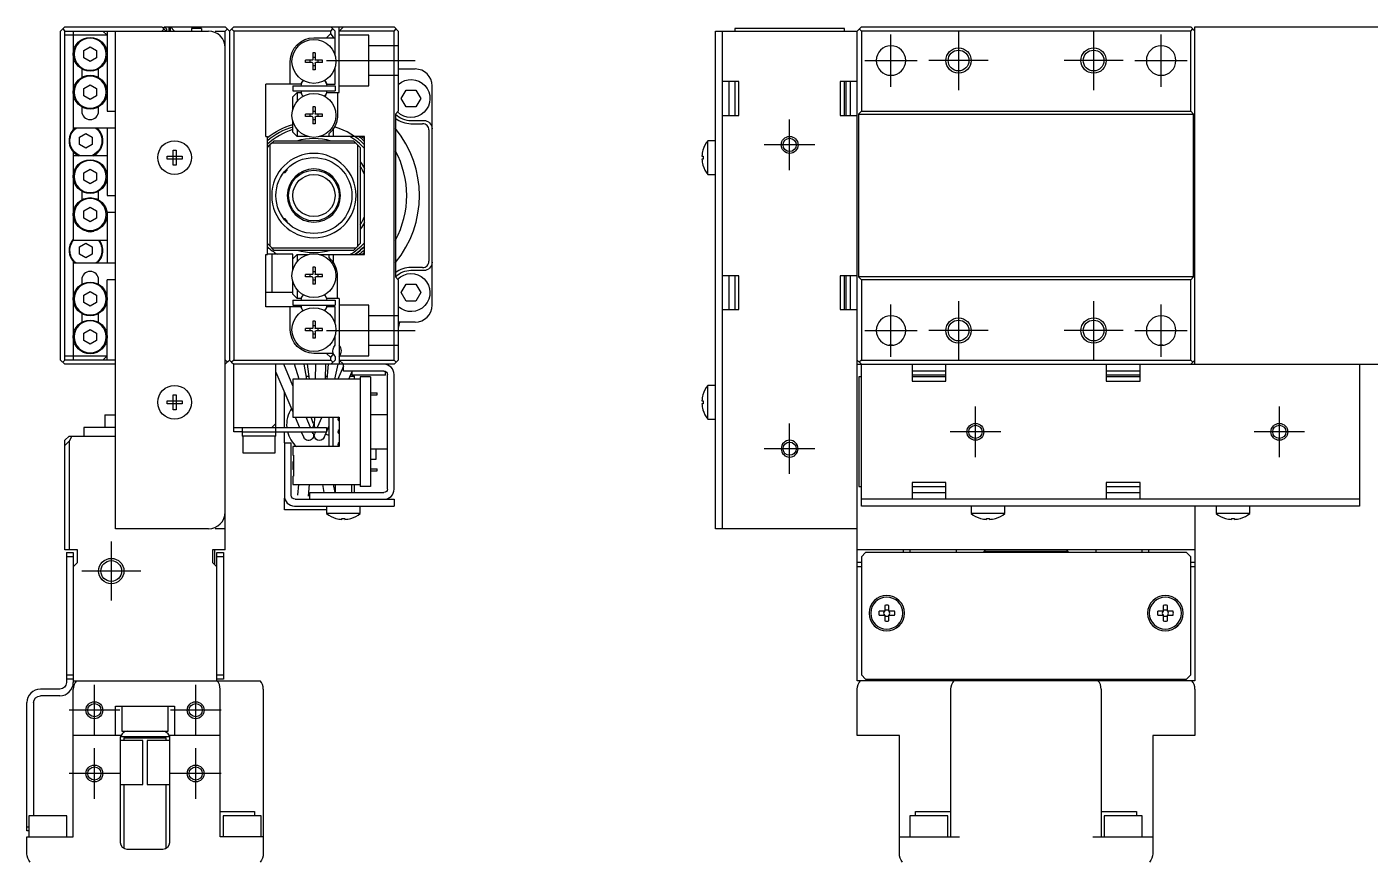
# Model space of a CAD drawing. Extents: x 0 to 640, y -8 to 361.
# Drawn here: x 338.7 to 497.8, y 190 to 289 of the extents above; entities that cross this region are included whole.
import ezdxf

# ---------------------------------------------------------------- set-up
doc = ezdxf.new("R2010")
doc.units = 0
doc.header["$LTSCALE"] = 0.5
doc.linetypes.add('CENTER', pattern=[50.8, 31.75, -6.35, 6.35, -6.35])
doc.linetypes.add('DASHED', pattern=[19.05, 12.7, -6.35])
for name, color, linetype in [('MSM_CENTER', 1, 'CENTER'), ('MSM_CONTINUOUS', 7, 'CONTINUOUS'), ('MSM_DASHED', 4, 'DASHED'), ('MSM_NARROW', 5, 'CONTINUOUS')]:
    doc.layers.add(name, color=color, linetype=linetype)

msp = doc.modelspace()

# ---------------------------------------------------------------- linework, layer by layer
at = {"layer": 'MSM_CENTER'}
for p, q in [((441.06, 281.91), (441.06, 288.11)), ((449.06, 288.51), (449.06, 281.51)), ((465.06, 288.51), (465.06, 281.51)), ((473.06, 281.91), (473.06, 288.11)), ((374.21, 285.01), (384.71, 285.01)), ((437.96, 285.01), (444.16, 285.01)), ((452.56, 285.01), (445.56, 285.01)), ((468.56, 285.01), (461.56, 285.01)), ((469.96, 285.01), (476.16, 285.01)), ((429.06, 272.01), (429.06, 278.01)), ((432.06, 275.01), (426.06, 275.01)), ((449.06, 256.51), (449.06, 249.51)), ((465.06, 256.51), (465.06, 249.51)), ((441.06, 249.91), (441.06, 256.11)), ((473.06, 249.91), (473.06, 256.11)), ((374.21, 253.01), (384.71, 253.01)), ((437.96, 253.01), (444.16, 253.01)), ((452.56, 253.01), (445.56, 253.01)), ((468.56, 253.01), (461.56, 253.01)), ((469.96, 253.01), (476.16, 253.01)), ((451.06, 238.01), (451.06, 244.01)), ((487.06, 238.01), (487.06, 244.01)), ((429.06, 236.01), (429.06, 242.01)), ((454.06, 241.01), (448.06, 241.01)), ((490.06, 241.01), (484.06, 241.01)), ((432.06, 239.01), (426.06, 239.01)), ((348.71, 228.01), (348.71, 221.01)), ((352.21, 224.51), (345.21, 224.51)), ((346.71, 205.01), (346.71, 211.01)), ((358.71, 205.01), (358.71, 211.01)), ((349.71, 208.01), (343.71, 208.01)), ((361.71, 208.01), (355.71, 208.01)), ((346.71, 197.51), (346.71, 203.51)), ((358.71, 197.51), (358.71, 203.51)), ((349.71, 200.51), (343.71, 200.51)), ((361.71, 200.51), (355.71, 200.51))]:
    msp.add_line(p, q, dxfattribs=at)
at = {"layer": 'MSM_CONTINUOUS'}
for p, q in [((343.21, 289.01), (342.71, 288.51)), ((342.71, 249.51), (342.71, 288.51)), ((342.96, 288.76), (343.21, 288.51)), ((343.21, 289.01), (354.71, 289.01)), ((343.21, 288.51), (360.21, 288.51)), ((343.21, 249.51), (343.21, 288.51)), ((348.21, 288.01), (343.21, 288.01)), ((344.21, 288.51), (344.21, 276.83)), ((347.71, 288.51), (348.21, 288.01)), ((348.21, 288.51), (348.21, 279.01)), ((349.21, 229.51), (349.21, 288.51)), ((355.21, 288.51), (354.71, 289.01)), ((354.71, 288.51), (354.96, 288.76)), ((354.81, 288.91), (355.01, 288.91)), ((354.91, 288.91), (355.01, 289.01)), ((355.01, 289.01), (362.21, 289.01)), ((355.31, 288.51), (355.31, 288.61)), ((355.51, 289.01), (355.51, 288.51)), ((355.71, 288.51), (355.71, 289.01)), ((355.71, 289.01), (356.21, 288.51)), ((358.21, 288.81), (358.21, 288.51)), ((359.41, 288.81), (358.21, 288.81)), ((359.41, 288.81), (359.41, 288.51)), ((361.01, 288.51), (362.21, 288.51)), ((362.71, 288.51), (362.21, 289.01)), ((362.21, 288.51), (362.46, 288.76)), ((362.21, 227.01), (362.21, 288.51)), ((362.71, 288.51), (363.21, 289.01)), ((362.71, 288.51), (362.71, 249.51)), ((362.96, 288.76), (363.21, 288.51)), ((363.21, 289.01), (382.21, 289.01)), ((363.21, 288.51), (363.21, 249.51)), ((374.71, 288.51), (363.21, 288.51)), ((374.71, 288.21), (374.21, 287.71)), ((375.21, 288.51), (374.71, 289.01)), ((374.71, 288.51), (374.96, 288.76)), ((374.71, 288.21), (374.71, 288.51)), ((375.07, 287.71), (374.71, 288.21)), ((375.21, 285.62), (375.21, 288.51)), ((375.71, 281.21), (375.71, 289.01)), ((376.21, 289.01), (375.71, 288.51)), ((382.21, 288.51), (375.71, 288.51)), ((382.71, 288.51), (382.21, 289.01)), ((382.21, 288.51), (382.46, 288.76)), ((382.21, 249.51), (382.21, 288.51)), ((382.71, 288.51), (382.71, 279.01)), ((420.26, 229.51), (420.26, 288.51)), ((420.26, 288.51), (437.06, 288.51)), ((421.06, 288.51), (421.06, 229.51)), ((435.56, 288.81), (422.56, 288.81)), ((422.56, 288.81), (422.56, 288.51)), ((435.56, 288.51), (435.56, 288.81)), ((437.06, 288.51), (437.56, 289.01)), ((437.06, 211.51), (437.06, 288.51)), ((437.31, 288.76), (437.56, 288.51)), ((437.56, 289.01), (476.56, 289.01)), ((437.56, 288.51), (437.56, 279.01)), ((476.56, 288.51), (437.56, 288.51)), ((476.56, 289.01), (477.06, 288.51)), ((476.56, 288.51), (476.81, 288.76)), ((476.56, 279.01), (476.56, 288.51)), ((477.06, 249.01), (477.06, 289.01)), ((477.06, 289.01), (514.56, 289.01)), ((345.46, 286.19), (346.21, 286.62)), ((346.21, 286.62), (346.96, 286.19)), ((372.71, 287.71), (375.21, 287.71)), ((345.46, 285.32), (345.46, 286.19)), ((346.21, 284.89), (345.46, 285.32)), ((346.96, 285.32), (346.21, 284.89)), ((346.96, 286.19), (346.96, 285.32)), ((369.91, 282.21), (369.91, 284.91)), ((372.51, 285.05), (371.71, 285.05)), ((371.71, 284.76), (371.71, 285.05)), ((372.24, 285.05), (372.24, 284.76)), ((372.86, 285.91), (372.57, 285.91)), ((372.57, 285.91), (372.57, 285.11)), ((372.86, 285.38), (372.57, 285.38)), ((372.86, 285.91), (372.86, 285.11)), ((373.71, 285.05), (372.92, 285.05)), ((373.18, 285.05), (373.18, 284.76)), ((373.71, 284.76), (373.71, 285.05)), ((345.21, 284.02), (345.21, 282.99)), ((347.21, 282.99), (347.21, 284.02)), ((372.51, 284.76), (371.71, 284.76)), ((372.57, 284.7), (372.57, 283.91)), ((372.57, 284.44), (372.86, 284.44)), ((372.86, 283.91), (372.57, 283.91)), ((372.86, 284.7), (372.86, 283.91)), ((373.71, 284.76), (372.92, 284.76)), ((375.21, 282.21), (375.21, 284.19)), ((382.71, 284.01), (384.71, 284.01)), ((345.46, 281.69), (346.21, 282.12)), ((345.46, 280.82), (345.46, 281.69)), ((346.21, 282.12), (346.96, 281.69)), ((346.96, 281.69), (346.96, 280.82)), ((371.16, 282.21), (367.01, 282.21)), ((367.01, 276.01), (367.01, 282.21)), ((370.21, 282.01), (370.21, 281.41)), ((370.21, 282.01), (375.21, 282.01)), ((371.16, 282.21), (371.31, 282.47)), ((374.11, 282.47), (374.26, 282.21)), ((374.26, 282.21), (375.21, 282.21)), ((375.21, 282.01), (375.21, 281.41)), ((386.71, 256.01), (386.71, 282.01)), ((423.06, 282.51), (421.06, 282.51)), ((421.86, 282.51), (421.86, 278.51)), ((422.56, 282.51), (422.56, 278.51)), ((423.06, 278.51), (423.06, 282.51)), ((435.06, 282.51), (435.06, 278.51)), ((437.06, 282.51), (435.06, 282.51)), ((435.56, 278.51), (435.56, 282.51)), ((435.76, 278.51), (435.76, 282.51)), ((436.26, 281.56), (436.26, 282.51)), ((346.21, 280.39), (345.46, 280.82)), ((346.96, 280.82), (346.21, 280.39)), ((370.21, 281.41), (375.21, 281.41)), ((370.21, 280.71), (370.71, 281.21)), ((370.21, 279.22), (370.21, 280.71)), ((370.71, 281.21), (370.71, 280.17)), ((370.71, 281.21), (371.16, 281.21)), ((371.33, 280.91), (371.16, 281.21)), ((374.26, 281.21), (374.13, 280.98)), ((374.26, 281.21), (375.71, 281.21)), ((375.51, 281.21), (375.51, 278.51)), ((383.06, 280.51), (383.64, 281.51)), ((383.64, 279.51), (383.06, 280.51)), ((383.64, 281.51), (384.79, 281.51)), ((384.79, 281.51), (385.37, 280.51)), ((385.37, 280.51), (384.79, 279.51)), ((436.26, 279.45), (436.26, 281.56)), ((345.21, 279.52), (345.21, 279.01)), ((347.21, 279.01), (347.21, 279.52)), ((348.21, 279.01), (349.21, 279.01)), ((371.71, 278.36), (371.71, 278.65)), ((372.51, 278.65), (371.71, 278.65)), ((372.24, 278.65), (372.24, 278.36)), ((372.86, 279.51), (372.57, 279.51)), ((372.57, 279.51), (372.57, 278.71)), ((372.86, 278.98), (372.57, 278.98)), ((372.86, 279.51), (372.86, 278.71)), ((373.71, 278.65), (372.92, 278.65)), ((373.18, 278.65), (373.18, 278.36)), ((373.71, 278.36), (373.71, 278.65)), ((382.71, 279.01), (382.36, 278.66)), ((382.36, 278.66), (382.36, 259.36)), ((384.79, 279.51), (383.64, 279.51)), ((421.06, 278.51), (423.06, 278.51)), ((435.06, 278.51), (437.06, 278.51)), ((436.26, 278.51), (436.26, 279.45)), ((437.56, 279.01), (437.21, 278.66)), ((437.21, 278.66), (437.21, 259.36)), ((437.21, 278.66), (476.91, 278.66)), ((437.56, 279.01), (476.56, 279.01)), ((476.91, 278.66), (476.56, 279.01)), ((476.91, 259.36), (476.91, 278.66)), ((349.21, 277.01), (344.21, 277.01)), ((348.21, 277.01), (348.21, 269.01)), ((370.21, 276.51), (370.21, 277.79)), ((370.71, 276.84), (370.71, 276.01)), ((372.51, 278.36), (371.71, 278.36)), ((372.57, 278.3), (372.57, 277.51)), ((372.57, 278.04), (372.86, 278.04)), ((372.86, 277.51), (372.57, 277.51)), ((372.86, 278.3), (372.86, 277.51)), ((373.71, 278.36), (372.92, 278.36)), ((375.01, 276.91), (375.01, 276.01)), ((384.21, 277.91), (385.71, 277.91)), ((384.21, 277.52), (385.59, 277.52)), ((344.96, 275.94), (345.71, 276.37)), ((344.96, 275.07), (344.96, 275.94)), ((345.71, 276.37), (346.46, 275.94)), ((346.46, 275.94), (346.46, 275.07)), ((367.01, 276.01), (367.21, 276.01)), ((367.21, 262.01), (367.21, 276.01)), ((367.71, 275.21), (368.01, 275.51)), ((368.01, 275.51), (377.41, 275.51)), ((370.71, 276.01), (370.21, 276.51)), ((372, 276.01), (370.71, 276.01)), ((378.71, 276.01), (373.43, 276.01)), ((374.51, 276.01), (374.51, 276.36)), ((377.41, 275.51), (378.21, 274.71)), ((378.71, 262.01), (378.71, 276.01)), ((386.33, 276.78), (386.33, 261.23)), ((419.37, 271.51), (419.37, 275.51)), ((420.26, 275.51), (419.37, 275.51)), ((344.21, 274.18), (344.21, 263.71)), ((348.21, 273.71), (344.21, 273.71)), ((345.71, 274.64), (344.96, 275.07)), ((346.46, 275.07), (345.71, 274.64)), ((355.33, 273.69), (356.03, 273.69)), ((355.33, 273.33), (355.33, 273.69)), ((356.03, 274.39), (356.39, 274.39)), ((356.03, 273.69), (356.03, 274.39)), ((356.04, 273.67), (356.03, 273.69)), ((356.04, 273.34), (356.04, 273.67)), ((356.04, 273.67), (356.38, 273.67)), ((356.38, 273.67), (356.39, 273.69)), ((356.38, 273.67), (356.38, 273.34)), ((356.39, 274.39), (356.39, 273.69)), ((356.39, 273.69), (357.1, 273.69)), ((357.1, 273.69), (357.1, 273.33)), ((367.21, 274.71), (367.51, 275.01)), ((367.71, 275.21), (367.51, 275.01)), ((367.51, 275.01), (367.51, 263.01)), ((377.71, 275.21), (367.71, 275.21)), ((377.91, 263.01), (377.91, 275.01)), ((378.21, 274.71), (378.21, 263.31)), ((418.67, 273.69), (418.8, 273.69)), ((418.79, 274.39), (418.8, 274.39)), ((418.8, 273.69), (418.8, 273.33)), ((345.46, 271.69), (346.21, 272.12)), ((346.21, 272.12), (346.96, 271.69)), ((356.03, 273.33), (355.33, 273.33)), ((356.04, 273.34), (356.03, 273.33)), ((356.03, 272.62), (356.03, 273.33)), ((356.39, 272.62), (356.03, 272.62)), ((356.38, 273.34), (356.04, 273.34)), ((356.38, 273.34), (356.39, 273.33)), ((356.39, 273.33), (356.39, 272.62)), ((357.1, 273.33), (356.39, 273.33)), ((369.51, 272.17), (369.51, 271.98)), ((418.8, 273.33), (418.67, 273.33)), ((418.8, 272.62), (418.79, 272.62)), ((345.46, 270.82), (345.46, 271.69)), ((346.21, 270.39), (345.46, 270.82)), ((346.96, 270.82), (346.21, 270.39)), ((346.96, 271.69), (346.96, 270.82)), ((369.15, 271.76), (369.29, 271.76)), ((369.29, 271.76), (369.51, 271.98)), ((369.29, 271.76), (369.29, 271.92)), ((371.34, 271.81), (371.27, 271.81)), ((371.34, 271.81), (371.4, 271.87)), ((374.02, 271.87), (374.09, 271.81)), ((374.16, 271.81), (374.09, 271.81)), ((419.37, 271.51), (420.26, 271.51)), ((345.21, 269.52), (345.21, 268.49)), ((347.21, 268.49), (347.21, 269.52)), ((348.21, 269.01), (349.21, 269.01)), ((369.75, 270.07), (369.75, 270.07)), ((375.68, 270.07), (375.68, 270.07)), ((345.46, 267.19), (346.21, 267.62)), ((346.21, 267.62), (346.96, 267.19)), ((345.46, 266.32), (345.46, 267.19)), ((346.21, 265.89), (345.46, 266.32)), ((346.96, 266.32), (346.21, 265.89)), ((346.96, 267.19), (346.96, 266.32)), ((349.21, 267.01), (348.21, 267.01)), ((348.21, 267.01), (348.21, 261.01)), ((369.29, 266.26), (369.15, 266.26)), ((369.29, 266.09), (369.29, 266.26)), ((369.51, 266.03), (369.29, 266.26)), ((369.51, 266.03), (369.51, 265.84)), ((344.21, 263.71), (348.21, 263.71)), ((344.96, 262.94), (345.71, 263.37)), ((344.96, 262.07), (344.96, 262.94)), ((345.71, 263.37), (346.46, 262.94)), ((346.46, 262.94), (346.46, 262.07)), ((367.71, 262.81), (367.21, 263.31)), ((367.71, 262.81), (377.71, 262.81)), ((368.01, 262.51), (367.71, 262.81)), ((377.71, 262.81), (377.41, 262.51)), ((377.71, 262.81), (378.21, 263.31)), ((344.21, 261.18), (344.21, 249.51)), ((349.21, 261.01), (344.21, 261.01)), ((345.71, 261.64), (344.96, 262.07)), ((346.46, 262.07), (345.71, 261.64)), ((367.01, 262.01), (367.21, 262.01)), ((367.01, 255.81), (367.01, 262.01)), ((370.21, 262.06), (367.21, 262.06)), ((367.71, 262.06), (367.71, 257.56)), ((377.41, 262.51), (368.01, 262.51)), ((370.21, 260.22), (370.21, 262.06)), ((370.21, 261.51), (370.71, 262.01)), ((370.71, 262.01), (370.71, 261.17)), ((370.71, 262.01), (372, 262.01)), ((373.43, 262.01), (378.71, 262.01)), ((374.51, 261.65), (374.51, 262.01)), ((375.01, 262.01), (375.01, 261.1)), ((372.51, 259.65), (371.71, 259.65)), ((371.71, 259.36), (371.71, 259.65)), ((372.51, 259.36), (371.71, 259.36)), ((372.24, 259.65), (372.24, 259.36)), ((372.57, 260.51), (372.57, 259.71)), ((372.86, 260.51), (372.57, 260.51)), ((372.86, 259.98), (372.57, 259.98)), ((372.86, 260.51), (372.86, 259.71)), ((373.71, 259.65), (372.92, 259.65)), ((373.71, 259.36), (372.92, 259.36)), ((373.18, 259.65), (373.18, 259.36)), ((373.71, 259.36), (373.71, 259.65)), ((375.51, 256.81), (375.51, 259.51)), ((382.36, 259.36), (382.71, 259.01)), ((385.59, 260.49), (384.21, 260.49)), ((385.71, 260.11), (384.21, 260.11)), ((423.06, 259.51), (421.06, 259.51)), ((421.86, 259.51), (421.86, 255.51)), ((422.56, 259.51), (422.56, 255.51)), ((423.06, 255.51), (423.06, 259.51)), ((437.06, 259.51), (435.06, 259.51)), ((435.06, 259.51), (435.06, 255.51)), ((435.56, 255.51), (435.56, 259.51)), ((435.76, 255.51), (435.76, 259.51)), ((436.26, 258.56), (436.26, 259.51)), ((437.21, 259.36), (437.56, 259.01)), ((476.91, 259.36), (437.21, 259.36)), ((476.56, 259.01), (476.91, 259.36)), ((345.21, 259.01), (345.21, 258.49)), ((347.21, 258.49), (347.21, 259.01)), ((349.21, 259.01), (348.21, 259.01)), ((348.21, 249.51), (348.21, 259.01)), ((370.21, 257.31), (370.21, 258.79)), ((370.71, 257.84), (370.71, 256.81)), ((372.57, 259.3), (372.57, 258.51)), ((372.57, 259.04), (372.86, 259.04)), ((372.86, 258.51), (372.57, 258.51)), ((372.86, 259.3), (372.86, 258.51)), ((382.71, 259.01), (382.71, 249.51)), ((383.06, 257.51), (383.64, 258.51)), ((383.64, 258.51), (384.79, 258.51)), ((384.79, 258.51), (385.37, 257.51)), ((436.26, 256.45), (436.26, 258.56)), ((437.56, 259.01), (437.56, 249.51)), ((476.56, 259.01), (437.56, 259.01)), ((476.56, 249.51), (476.56, 259.01)), ((345.46, 257.19), (346.21, 257.62)), ((345.46, 256.32), (345.46, 257.19)), ((346.21, 255.89), (345.46, 256.32)), ((346.21, 257.62), (346.96, 257.19)), ((346.96, 256.32), (346.21, 255.89)), ((346.96, 257.19), (346.96, 256.32)), ((367.01, 257.56), (370.21, 257.56)), ((370.71, 256.81), (370.21, 257.31)), ((370.21, 256.61), (370.21, 256.01)), ((370.21, 256.61), (375.21, 256.61)), ((371.16, 256.81), (370.71, 256.81)), ((371.33, 257.1), (371.16, 256.81)), ((374.26, 256.81), (374.13, 257.03)), ((375.71, 256.81), (374.26, 256.81)), ((375.21, 256.61), (375.21, 256.01)), ((375.71, 256.81), (375.71, 249.01)), ((383.64, 256.51), (383.06, 257.51)), ((384.79, 256.51), (383.64, 256.51)), ((385.37, 257.51), (384.79, 256.51)), ((436.26, 255.51), (436.26, 256.45)), ((345.21, 255.02), (345.21, 253.99)), ((347.21, 253.99), (347.21, 255.02)), ((371.16, 255.81), (367.01, 255.81)), ((369.91, 253.11), (369.91, 255.81)), ((370.21, 256.01), (375.21, 256.01)), ((371.31, 255.55), (371.16, 255.81)), ((374.26, 255.81), (374.11, 255.55)), ((375.21, 255.81), (374.26, 255.81)), ((375.21, 253.82), (375.21, 255.81)), ((421.06, 255.51), (423.06, 255.51)), ((435.06, 255.51), (437.06, 255.51)), ((345.46, 252.69), (346.21, 253.12)), ((346.21, 253.12), (346.96, 252.69)), ((372.51, 253.25), (371.71, 253.25)), ((371.71, 252.96), (371.71, 253.25)), ((372.24, 253.25), (372.24, 252.96)), ((372.57, 254.11), (372.57, 253.31)), ((372.86, 254.11), (372.57, 254.11)), ((372.86, 253.58), (372.57, 253.58)), ((372.86, 254.11), (372.86, 253.31)), ((373.71, 253.25), (372.92, 253.25)), ((373.18, 253.25), (373.18, 252.96)), ((373.71, 252.96), (373.71, 253.25)), ((382.84, 254.01), (382.71, 253.3)), ((384.71, 254.01), (382.71, 254.01)), ((345.46, 251.82), (345.46, 252.69)), ((346.21, 251.39), (345.46, 251.82)), ((346.96, 251.82), (346.21, 251.39)), ((346.96, 252.69), (346.96, 251.82)), ((372.51, 252.96), (371.71, 252.96)), ((372.57, 252.9), (372.57, 252.11)), ((372.57, 252.64), (372.86, 252.64)), ((372.86, 252.11), (372.57, 252.11)), ((372.86, 252.9), (372.86, 252.11)), ((373.71, 252.96), (372.92, 252.96)), ((375.21, 251.27), (375.21, 252.39)), ((343.21, 250.01), (348.21, 250.01)), ((348.21, 250.01), (347.71, 249.51)), ((375.01, 250.31), (372.71, 250.31)), ((374.21, 250.31), (374.71, 249.81)), ((374.71, 249.81), (375.03, 250.25)), ((374.71, 249.51), (374.71, 249.81)), ((375.21, 249.94), (375.21, 249.51)), ((441.26, 251.27), (440.86, 251.27)), ((473.26, 251.27), (472.86, 251.27)), ((342.71, 249.51), (343.21, 249.01)), ((343.21, 249.51), (342.96, 249.26)), ((349.21, 249.51), (343.21, 249.51)), ((349.21, 249.01), (343.21, 249.01)), ((362.46, 249.26), (362.21, 249.51)), ((362.21, 249.01), (362.71, 249.51)), ((362.96, 249.26), (362.71, 249.51)), ((363.21, 249.51), (362.96, 249.26)), ((362.96, 249.26), (363.21, 249.01)), ((363.21, 249.51), (374.71, 249.51)), ((382.21, 249.01), (363.21, 249.01)), ((363.21, 241.01), (363.21, 249.01)), ((368.21, 240.51), (368.21, 249.01)), ((370.21, 246.44), (369.13, 249.01)), ((369.14, 249.01), (369.18, 248.87)), ((370.96, 247.26), (370.4, 249.01)), ((371.89, 247.26), (371.55, 249.01)), ((371.91, 249.01), (372.16, 247.26)), ((372.91, 249.01), (372.88, 247.26)), ((374.08, 247.26), (374.11, 249.01)), ((374.4, 249.01), (374.26, 247.26)), ((374.96, 249.26), (374.71, 249.51)), ((374.71, 249.01), (375.21, 249.51)), ((375.54, 249.01), (375.16, 247.26)), ((376.21, 248.8), (375.56, 247.26)), ((375.71, 249.51), (382.21, 249.51)), ((375.71, 249.51), (376.21, 249.01)), ((376.21, 248.21), (376.21, 249.01)), ((381.01, 248.21), (376.21, 248.21)), ((377.21, 248.21), (377.21, 247.71)), ((382.46, 249.26), (382.21, 249.51)), ((382.21, 249.01), (382.71, 249.51)), ((437.56, 249.01), (437.06, 249.51)), ((437.06, 249.01), (514.56, 249.01)), ((437.56, 249.51), (437.31, 249.26)), ((437.56, 249.51), (476.56, 249.51)), ((437.56, 232.21), (437.56, 249.01)), ((443.56, 249.01), (443.56, 247.01)), ((444.51, 248.21), (443.56, 248.21)), ((446.62, 248.21), (444.51, 248.21)), ((447.56, 248.21), (446.62, 248.21)), ((447.56, 247.01), (447.56, 249.01)), ((466.56, 249.01), (466.56, 247.01)), ((467.51, 248.21), (466.56, 248.21)), ((469.62, 248.21), (467.51, 248.21)), ((470.56, 248.21), (469.62, 248.21)), ((470.56, 247.01), (470.56, 249.01)), ((476.81, 249.26), (476.56, 249.51)), ((476.81, 249.26), (476.56, 249.01)), ((477.06, 249.51), (476.81, 249.26)), ((496.56, 249.01), (496.56, 232.21)), ((368.21, 248.08), (370.21, 243.38)), ((370.21, 247.26), (370.21, 242.76)), ((378.21, 247.26), (370.21, 247.26)), ((371.82, 247.61), (372.11, 247.61)), ((374.08, 247.61), (374.29, 247.61)), ((376.86, 247.26), (377.21, 248.08)), ((377.01, 247.61), (377.52, 247.61)), ((381.21, 247.71), (377.21, 247.71)), ((377.52, 247.26), (377.52, 247.61)), ((379.41, 247.51), (378.21, 247.51)), ((378.21, 247.51), (378.21, 234.51)), ((379.41, 247.51), (379.41, 234.51)), ((381.21, 247.71), (381.21, 248.15)), ((381.41, 234.21), (381.41, 247.81)), ((382.21, 234.21), (382.21, 247.81)), ((437.26, 247.51), (437.26, 234.51)), ((437.56, 247.51), (437.26, 247.51)), ((447.56, 247.71), (443.56, 247.71)), ((447.56, 247.51), (443.56, 247.51)), ((443.56, 247.01), (447.56, 247.01)), ((470.56, 247.71), (466.56, 247.71)), ((470.56, 247.51), (466.56, 247.51)), ((466.56, 247.01), (470.56, 247.01)), ((356.03, 245.39), (356.39, 245.39)), ((356.03, 244.69), (356.03, 245.39)), ((356.39, 245.39), (356.39, 244.69)), ((369.24, 241.51), (369.24, 245.65)), ((379.41, 245.63), (380.21, 245.63)), ((379.41, 245.38), (380.21, 245.38)), ((380.21, 245.38), (380.21, 245.63)), ((418.79, 245.39), (418.8, 245.39)), ((419.37, 242.51), (419.37, 246.51)), ((420.26, 246.51), (419.37, 246.51)), ((355.33, 244.69), (356.03, 244.69)), ((355.33, 244.33), (355.33, 244.69)), ((356.03, 244.33), (355.33, 244.33)), ((356.04, 244.67), (356.03, 244.69)), ((356.04, 244.34), (356.03, 244.33)), ((356.03, 243.62), (356.03, 244.33)), ((356.39, 243.62), (356.03, 243.62)), ((356.04, 244.67), (356.38, 244.67)), ((356.04, 244.34), (356.04, 244.67)), ((356.38, 244.34), (356.04, 244.34)), ((356.38, 244.67), (356.39, 244.69)), ((356.38, 244.67), (356.38, 244.34)), ((356.38, 244.34), (356.39, 244.33)), ((356.39, 244.69), (357.1, 244.69)), ((356.39, 244.33), (356.39, 243.62)), ((357.1, 244.33), (356.39, 244.33)), ((357.1, 244.69), (357.1, 244.33)), ((418.67, 244.69), (418.8, 244.69)), ((418.8, 244.33), (418.67, 244.33)), ((418.8, 243.62), (418.79, 243.62)), ((418.8, 244.69), (418.8, 244.33)), ((347.96, 243.01), (349.21, 243.01)), ((347.96, 243.01), (347.96, 241.51)), ((368.21, 242.01), (367.71, 241.51)), ((370.21, 242.76), (375.71, 242.76)), ((370.48, 242.76), (371.01, 241.51)), ((372.31, 241.51), (371.78, 242.76)), ((372.63, 242.04), (372.4, 242.76)), ((372.78, 242.76), (372.76, 241.87)), ((373.65, 242.76), (373.11, 241.51)), ((374.51, 239.26), (374.51, 242.76)), ((375.01, 239.26), (375.01, 242.76)), ((375.71, 242.76), (375.71, 239.26)), ((381.41, 243.01), (379.41, 243.01)), ((419.37, 242.51), (420.26, 242.51)), ((343.21, 240.01), (343.71, 240.51)), ((344.02, 240.51), (343.71, 239.89)), ((343.71, 240.51), (349.21, 240.51)), ((349.21, 241.51), (345.46, 241.51)), ((345.46, 241.51), (345.46, 240.51)), ((363.21, 241.51), (374.21, 241.51)), ((364.21, 241.01), (363.21, 241.01)), ((364.21, 241.51), (364.21, 240.51)), ((364.21, 241.01), (374.21, 241.01)), ((368.21, 240.51), (364.21, 240.51)), ((364.31, 240.51), (364.31, 238.51)), ((368.11, 238.51), (368.11, 240.51)), ((369.24, 239.71), (369.24, 241.01)), ((371.22, 241.01), (371.51, 240.32)), ((372.62, 240.79), (372.52, 241.01)), ((372.9, 241.01), (372.81, 240.79)), ((373.92, 240.32), (374.51, 241.73)), ((374.21, 241.51), (374.21, 241.01)), ((343.21, 227.01), (343.21, 240.01)), ((343.71, 239.89), (343.21, 239.39)), ((343.71, 239.89), (343.71, 227.01)), ((369.21, 239.71), (369.21, 233.41)), ((369.21, 239.71), (370.01, 239.71)), ((370.01, 233.51), (370.01, 239.71)), ((370.21, 239.26), (370.21, 238.26)), ((375.71, 239.26), (370.21, 239.26)), ((379.41, 239.01), (381.41, 239.01)), ((380.09, 237.76), (380.09, 239.01)), ((364.31, 238.51), (368.11, 238.51)), ((370.21, 238.26), (370.31, 238.26)), ((370.31, 237.46), (370.21, 237.46)), ((370.21, 237.46), (370.21, 236.56)), ((370.31, 237.08), (370.21, 237.08)), ((370.31, 238.26), (370.31, 235.76)), ((379.41, 237.76), (380.09, 237.76)), ((370.31, 236.93), (370.21, 236.93)), ((370.31, 236.56), (370.21, 236.56)), ((370.21, 235.76), (370.21, 234.76)), ((370.21, 235.76), (370.31, 235.76)), ((379.41, 236.63), (380.21, 236.63)), ((379.41, 236.38), (380.21, 236.38)), ((380.21, 236.38), (380.21, 236.63)), ((370.21, 234.76), (378.21, 234.76)), ((370.88, 234.76), (370.77, 233.51)), ((372.06, 233.4), (372.19, 234.76)), ((373.73, 234.76), (373.89, 233.81)), ((375.21, 233.81), (375.05, 234.76)), ((375.26, 234.76), (375.21, 234.71)), ((377.21, 234.71), (375.21, 234.71)), ((375.21, 234.71), (375.21, 233.81)), ((377.21, 234.71), (377.16, 234.76)), ((377.21, 233.81), (377.21, 234.71)), ((377.52, 233.81), (377.52, 234.76)), ((379.41, 234.51), (378.21, 234.51)), ((437.26, 234.51), (437.56, 234.51)), ((447.56, 235.01), (443.56, 235.01)), ((443.56, 235.01), (443.56, 233.01)), ((443.56, 234.51), (447.56, 234.51)), ((447.56, 233.01), (447.56, 235.01)), ((470.56, 235.01), (466.56, 235.01)), ((466.56, 235.01), (466.56, 233.01)), ((466.56, 234.51), (470.56, 234.51)), ((470.56, 233.01), (470.56, 235.01)), ((369.24, 231.76), (369.24, 233.13)), ((370.51, 233.01), (382.21, 233.01)), ((372.21, 233.01), (372.21, 233.81)), ((372.21, 233.81), (381.01, 233.81)), ((382.21, 233.01), (382.21, 232.21)), ((496.56, 233.01), (437.56, 233.01)), ((443.56, 233.81), (447.56, 233.81)), ((466.56, 233.81), (470.56, 233.81)), ((374.21, 231.76), (369.24, 231.76)), ((370.41, 232.21), (382.21, 232.21)), ((374.21, 232.21), (374.21, 231.31)), ((378.21, 231.31), (374.21, 231.31)), ((375.32, 230.73), (375.33, 230.74)), ((376.03, 230.74), (376.39, 230.74)), ((376.03, 230.62), (376.03, 230.74)), ((376.39, 230.74), (376.39, 230.62)), ((377.1, 230.74), (377.1, 230.73)), ((378.21, 231.31), (378.21, 232.21)), ((496.56, 232.21), (437.56, 232.21)), ((450.56, 232.21), (450.56, 231.31)), ((454.56, 231.31), (450.56, 231.31)), ((451.68, 230.73), (451.68, 230.74)), ((452.38, 230.74), (452.74, 230.74)), ((452.38, 230.62), (452.38, 230.74)), ((452.74, 230.74), (452.74, 230.62)), ((453.45, 230.74), (453.45, 230.73)), ((454.56, 231.31), (454.56, 232.21)), ((477.06, 232.21), (477.06, 211.51)), ((479.56, 232.21), (479.56, 231.31)), ((483.56, 231.31), (479.56, 231.31)), ((480.68, 230.73), (480.68, 230.74)), ((481.38, 230.74), (481.74, 230.74)), ((481.38, 230.62), (481.38, 230.74)), ((481.74, 230.74), (481.74, 230.62)), ((482.45, 230.74), (482.45, 230.73)), ((483.56, 231.31), (483.56, 232.21)), ((360.21, 229.51), (349.21, 229.51)), ((362.21, 229.51), (361.01, 229.51)), ((437.06, 229.51), (420.26, 229.51)), ((344.71, 227.01), (343.21, 227.01)), ((343.41, 226.71), (344.21, 226.71)), ((343.41, 226.71), (343.41, 211.31)), ((344.21, 226.21), (343.41, 226.21)), ((344.21, 226.71), (344.21, 211.31)), ((344.71, 225.51), (344.71, 227.01)), ((362.21, 227.01), (360.71, 227.01)), ((360.71, 227.01), (360.71, 225.51)), ((360.96, 225.26), (360.96, 227.01)), ((361.21, 226.71), (362.01, 226.71)), ((361.21, 211.51), (361.21, 226.71)), ((362.01, 226.21), (361.21, 226.21)), ((362.01, 226.71), (362.01, 211.71)), ((477.06, 227.01), (437.06, 227.01)), ((438.06, 226.71), (437.56, 226.21)), ((437.56, 226.21), (437.56, 212.21)), ((476.06, 226.71), (438.06, 226.71)), ((442.56, 226.71), (442.56, 227.01)), ((443.31, 227.01), (443.31, 226.71)), ((448.81, 226.71), (448.81, 227.01)), ((452.26, 227.01), (452.06, 226.81)), ((462.06, 226.81), (452.06, 226.81)), ((452.06, 226.81), (452.06, 226.71)), ((462.06, 226.81), (461.86, 227.01)), ((462.06, 226.71), (462.06, 226.81)), ((465.31, 227.01), (465.31, 226.71)), ((470.81, 226.71), (470.81, 227.01)), ((471.56, 227.01), (471.56, 226.71)), ((476.56, 226.21), (476.06, 226.71)), ((476.56, 212.21), (476.56, 226.21)), ((344.71, 225.51), (344.21, 225.01)), ((361.21, 225.01), (360.71, 225.51)), ((437.56, 225.51), (437.06, 225.51)), ((437.56, 225.01), (437.06, 225.01)), ((477.06, 225.51), (476.56, 225.51)), ((477.06, 225.01), (476.56, 225.01)), ((440.32, 219.75), (439.65, 219.75)), ((440.32, 220.42), (440.32, 219.75)), ((440.8, 219.75), (440.8, 220.42)), ((441.48, 219.75), (440.8, 219.75)), ((473.32, 219.75), (472.65, 219.75)), ((473.32, 220.42), (473.32, 219.75)), ((473.8, 219.75), (473.8, 220.42)), ((474.48, 219.75), (473.8, 219.75)), ((439.65, 219.27), (440.32, 219.27)), ((440.32, 219.27), (440.32, 218.59)), ((440.8, 218.59), (440.8, 219.27)), ((440.8, 219.27), (441.48, 219.27)), ((472.65, 219.27), (473.32, 219.27)), ((473.32, 219.27), (473.32, 218.59)), ((473.8, 218.59), (473.8, 219.27)), ((473.8, 219.27), (474.48, 219.27)), ((343.41, 212.21), (344.21, 212.21)), ((344.21, 211.71), (343.41, 211.71)), ((361.21, 212.21), (362.01, 212.21)), ((362.01, 211.71), (361.21, 211.71)), ((437.56, 212.21), (438.06, 211.71)), ((438.06, 211.71), (476.06, 211.71)), ((442.56, 211.71), (442.56, 211.51)), ((447.06, 211.71), (447.06, 211.51)), ((448.06, 211.71), (448.06, 211.51)), ((449.56, 211.71), (449.56, 211.51)), ((464.56, 211.51), (464.56, 211.71)), ((466.06, 211.71), (466.06, 211.51)), ((467.06, 211.51), (467.06, 211.71)), ((471.56, 211.51), (471.56, 211.71)), ((476.06, 211.71), (476.56, 212.21)), ((342.61, 210.51), (340.31, 210.51)), ((344.21, 211.51), (361.21, 211.51)), ((344.21, 193.01), (344.21, 210.51)), ((361.23, 211.51), (366.33, 211.51)), ((361.61, 193.01), (361.61, 210.51)), ((366.71, 210.51), (366.71, 191.01)), ((477.06, 211.51), (437.06, 211.51)), ((437.06, 205.01), (437.06, 210.51)), ((448.16, 193.01), (448.16, 210.51)), ((465.96, 210.51), (465.96, 193.01)), ((477.06, 210.51), (477.06, 205.01)), ((338.71, 193.71), (338.71, 208.91)), ((339.51, 208.91), (339.51, 195.51)), ((342.61, 209.71), (340.31, 209.71)), ((349.21, 208.51), (356.21, 208.51)), ((349.21, 205.01), (349.21, 208.51)), ((349.96, 208.51), (349.96, 205.51)), ((355.46, 205.51), (355.46, 208.51)), ((356.21, 208.51), (356.21, 205.01)), ((349.96, 205.51), (355.46, 205.51)), ((349.84, 205.01), (344.21, 205.01)), ((349.81, 192.31), (349.81, 204.71)), ((352.46, 204.41), (349.81, 204.41)), ((349.84, 205.01), (349.84, 204.91)), ((349.84, 204.91), (349.87, 205)), ((349.84, 204.91), (355.59, 204.91)), ((350.41, 204.91), (350.21, 204.71)), ((355.21, 204.71), (350.21, 204.71)), ((350.21, 204.71), (350.21, 204.41)), ((352.46, 199.21), (352.46, 204.41)), ((352.96, 204.41), (352.96, 199.21)), ((355.61, 204.41), (352.96, 204.41)), ((355.21, 204.71), (355.01, 204.91)), ((355.21, 204.41), (355.21, 204.71)), ((355.56, 204.99), (355.59, 204.91)), ((355.59, 205.01), (355.59, 204.91)), ((361.61, 205.01), (355.59, 205.01)), ((355.61, 204.71), (355.61, 192.31)), ((442.06, 205.01), (437.06, 205.01)), ((442.06, 191.01), (442.06, 205.01)), ((472.06, 205.01), (472.06, 191.01)), ((477.06, 205.01), (472.06, 205.01)), ((349.81, 199.21), (352.46, 199.21)), ((350.21, 199.21), (350.21, 191.61)), ((352.96, 199.21), (355.61, 199.21)), ((355.21, 191.61), (355.21, 199.21)), ((361.61, 196.01), (365.66, 196.01)), ((365.66, 196.01), (365.66, 195.51)), ((443.98, 195.51), (443.98, 196.01)), ((443.98, 196.01), (448.16, 196.01)), ((465.96, 196.01), (470.14, 196.01)), ((470.14, 196.01), (470.14, 195.51)), ((338.71, 194.21), (338.96, 194.21)), ((343.46, 195.51), (338.96, 195.51)), ((338.96, 195.51), (338.96, 193.01)), ((343.46, 193.01), (343.46, 195.51)), ((366.46, 195.51), (361.96, 195.51)), ((361.96, 195.51), (361.96, 193.01)), ((366.46, 193.01), (366.46, 195.51)), ((447.81, 195.51), (443.31, 195.51)), ((443.31, 195.51), (443.31, 193.01)), ((447.81, 193.01), (447.81, 195.51)), ((470.81, 195.51), (466.31, 195.51)), ((466.31, 195.51), (466.31, 193.01)), ((470.81, 193.01), (470.81, 195.51)), ((338.96, 193.71), (338.71, 193.71)), ((338.71, 191.01), (338.71, 193.01)), ((338.71, 193.01), (344.21, 193.01)), ((366.71, 193.01), (361.61, 193.01)), ((442.06, 193.01), (449.16, 193.01)), ((464.96, 193.01), (472.06, 193.01)), ((354.81, 191.51), (350.61, 191.51))]:
    msp.add_line(p, q, dxfattribs=at)
for centre, radius in [((346.21, 285.76), 2), ((372.71, 284.91), 2.6), ((449.06, 285.01), 1.23), ((465.06, 285.01), 1.23), ((346.21, 281.26), 2), ((372.71, 278.51), 2.6), ((356.21, 273.51), 2), ((429.06, 275.01), 0.783), ((346.21, 271.26), 2), ((372.71, 269.01), 4.5), ((372.71, 269.01), 3), ((346.21, 266.76), 2), ((372.71, 259.51), 2.6), ((346.21, 256.76), 2), ((372.71, 253.11), 2.6), ((346.21, 252.26), 2), ((449.06, 253.01), 1.23), ((465.06, 253.01), 1.23), ((356.21, 244.51), 2), ((451.06, 241.01), 0.783), ((487.06, 241.01), 0.783), ((429.06, 239.01), 0.783), ((348.71, 224.51), 1.23), ((346.71, 208.01), 0.783), ((358.71, 208.01), 0.783), ((346.71, 200.51), 0.783), ((358.71, 200.51), 0.783)]:
    msp.add_circle(centre, radius, dxfattribs=at)
at = {"layer": 'MSM_CONTINUOUS', "extrusion": (0, 0, -1)}
for centre, radius in [((-346.21, 285.76), 1.9), ((-441.06, 285.01), 1.75), ((-473.06, 285.01), 1.75), ((-346.21, 281.26), 1.9), ((-372.71, 269.01), 5), ((-346.21, 271.26), 1.9), ((-372.71, 269.01), 3.15), ((-346.21, 266.76), 1.9), ((-346.21, 256.76), 1.9), ((-441.06, 253.01), 1.75), ((-473.06, 253.01), 1.75), ((-346.21, 252.26), 1.9), ((-440.56, 219.51), 2.1), ((-440.56, 219.51), 1.9), ((-473.56, 219.51), 2.1), ((-473.56, 219.51), 1.9)]:
    msp.add_circle(centre, radius, dxfattribs=at)
at = {"layer": 'MSM_CONTINUOUS'}
for centre, radius, start, end in [((355.01, 288.61), 0.3, 0, 90), ((360.21, 286.51), 2, 0, 90), ((384.71, 282.01), 2, 0, 90), ((372.71, 281.71), 1.59, 143.8028, 169.1069), ((372.71, 281.71), 1.59, 10.8931, 36.1972), ((372.71, 281.71), 1.59, 190.8931, 216.1972), ((372.71, 281.71), 1.59, 323.8028, 349.1069), ((346.21, 279.01), 1, 180, 0), ((384.21, 280.51), 2.6, 225, 270), ((345.71, 275.51), 2, 131.4096, 244.1581), ((345.71, 275.51), 2, 295.8419, 48.5904), ((372.71, 269.01), 8.5, 107.1046, 130.3202), ((372.71, 278.51), 2.8, 310.0052, 325.2281), ((372.71, 269.01), 8.5, 45.0991, 72.8954), ((384.21, 280.51), 2.98, 231.6549, 270), ((372.71, 269.01), 12.5, 320.5338, 39.4662), ((385.6, 276.8), 0.728, 358.6029, 91.3971), ((372.71, 269.01), 8.2, 107.7508, 132.1236), ((372.71, 269.01), 8.2, 42.9703, 58.6119), ((421.86, 273.51), 3.2, 141.3178, 163.8775), ((372.71, 269.01), 11, 331.3151, 28.6849), ((421.86, 273.51), 3.19, 163.8933, 176.7703), ((372.71, 269.01), 6.5, 22.6199, 32.2042), ((421.86, 273.51), 3.19, 183.2297, 196.1067), ((421.86, 273.51), 3.2, 196.1225, 218.6822), ((372.71, 269.01), 6.5, 327.7958, 337.3801), ((346.21, 265.71), 1, 244.6316, 295.3684), ((345.71, 262.51), 2, 138.5904, 228.5904), ((345.71, 262.51), 2, 311.4096, 36.8699), ((372.71, 269.01), 8.2, 227.8764, 237.9474), ((372.71, 269.01), 8.2, 301.3881, 317.0297), ((372.71, 269.01), 8.5, 304.5603, 314.9009), ((372.71, 259.51), 2.8, 0, 49.9948), ((385.6, 261.21), 0.728, 268.5816, 1.4184), ((346.21, 259.01), 1, 0, 180), ((384.21, 257.51), 2.98, 90, 128.3451), ((384.21, 257.51), 2.6, 90, 135), ((372.71, 256.31), 1.59, 143.8028, 169.1069), ((372.83, 256.19), 1.75, 142.994, 148.6217), ((372.71, 256.31), 1.59, 10.8931, 36.1972), ((372.6, 256.19), 1.75, 28.6217, 37.006), ((372.71, 256.31), 1.59, 190.8931, 216.1972), ((372.71, 256.31), 1.59, 323.8028, 349.1069), ((384.71, 256.01), 2, 270, 0), ((375.96, 250.61), 1, 197.4576, 221.4096), ((374.96, 250.61), 1, 318.5904, 41.4096), ((381.01, 247.81), 1.2, 0, 90), ((421.86, 244.51), 3.19, 163.8933, 176.7703), ((421.86, 244.51), 3.2, 141.3178, 163.8775), ((372.98, 241.86), 3.5, 146.9255, 185.7392), ((421.86, 244.51), 3.19, 183.2297, 196.1067), ((421.86, 244.51), 3.2, 196.1225, 218.6822), ((375.81, 242.51), 0.25, 113.5782, 246.4218), ((372.98, 241.86), 3.5, 194.0553, 227.9754), ((375.81, 241.01), 0.25, 113.5782, 246.4218), ((375.81, 239.51), 0.25, 113.5782, 246.4218), ((381.01, 234.21), 1.2, 270, 0), ((370.41, 233.41), 1.2, 180, 270), ((360.21, 231.51), 2, 270, 0), ((376.21, 233.81), 3.2, 231.3178, 253.8775), ((376.21, 233.81), 3.19, 253.8933, 266.7703), ((376.21, 233.81), 3.19, 273.2297, 286.1067), ((376.21, 233.81), 3.2, 286.1225, 308.6822), ((452.56, 233.81), 3.2, 231.3178, 253.8775), ((452.56, 233.81), 3.19, 253.8933, 266.7703), ((452.56, 233.81), 3.19, 273.2297, 286.1067), ((452.56, 233.81), 3.2, 286.1225, 308.6822), ((481.56, 233.81), 3.2, 231.3178, 253.8775), ((481.56, 233.81), 3.19, 253.8933, 266.7703), ((481.56, 233.81), 3.19, 273.2297, 286.1067), ((481.56, 233.81), 3.2, 286.1225, 308.6822), ((440.56, 219.51), 0.95, 165.3667, 194.6333), ((440.56, 219.51), 0.365, 138.8496, 221.1504), ((440.56, 219.51), 0.95, 75.3667, 104.6333), ((440.56, 219.51), 0.365, 48.8496, 131.1504), ((440.56, 219.51), 0.365, 318.8496, 41.1504), ((440.56, 219.51), 0.95, 345.3667, 14.6333), ((473.56, 219.51), 0.95, 165.3667, 194.6333), ((473.56, 219.51), 0.365, 138.8496, 221.1504), ((473.56, 219.51), 0.95, 75.3667, 104.6333), ((473.56, 219.51), 0.365, 48.8496, 131.1504), ((473.56, 219.51), 0.365, 318.8496, 41.1504), ((473.56, 219.51), 0.95, 345.3667, 14.6333), ((440.56, 219.51), 0.365, 228.8496, 311.1504), ((440.56, 219.51), 0.95, 255.3667, 284.6333), ((473.56, 219.51), 0.365, 228.8496, 311.1504), ((473.56, 219.51), 0.95, 255.3667, 284.6333), ((340.31, 208.91), 1.6, 90, 180), ((342.61, 211.31), 1.6, 270, 0), ((345.71, 210.51), 1.5, 138.1897, 180), ((360.11, 210.51), 1.5, 0, 41.8103), ((365.21, 210.51), 1.5, 0, 41.8103), ((464.46, 210.51), 1.5, 0, 41.8103), ((475.56, 210.51), 1.5, 0, 41.8103), ((350.61, 204.71), 0.8, 89.9994, 158.4559), ((354.81, 204.71), 0.8, 21.0185, 90)]:
    msp.add_arc(centre, radius, start, end, dxfattribs=at)
at = {"layer": 'MSM_CONTINUOUS', "extrusion": (0, 0, -1)}
for centre, radius, start, end in [((-372.71, 284.91), 2.8, 0, 90), ((-372.51, 285.11), 0.06, 180, 270), ((-372.92, 285.11), 0.06, 270, 0), ((-372.51, 284.7), 0.06, 90, 180), ((-372.92, 284.7), 0.06, 0, 90), ((-372.83, 281.59), 1.75, 30, 37.006), ((-372.6, 281.59), 1.75, 142.994, 150), ((-384.21, 280.51), 2.25, 48.1897, 315), ((-372.83, 281.82), 1.75, 322.994, 328.6217), ((-372.6, 281.82), 1.75, 208.6217, 217.006), ((-372.51, 278.71), 0.06, 180, 270), ((-372.92, 278.71), 0.06, 270, 0), ((-372.71, 278.51), 2.8, 180, 214.7719), ((-345.71, 275.51), 1.9, 288.6717, 52.1364), ((-345.71, 275.51), 1.9, 127.8636, 251.3283), ((-372.71, 269.01), 8.8, 51.3178, 73.4955), ((-372.51, 278.3), 0.06, 90, 180), ((-372.92, 278.3), 0.06, 0, 90), ((-385.71, 276.91), 1, 90, 180), ((-372.71, 269.01), 6.8, 72.9174, 107.0826), ((-372.71, 269.01), 8.8, 127.3018, 132.9859), ((-372.71, 269.01), 9, 128.9424, 131.8103), ((-372.71, 269.01), 6.8, 143.9811, 151.9275), ((-372.71, 269.01), 6.8, 208.0725, 216.0189), ((-345.71, 262.51), 1.9, 307.8636, 39.1667), ((-345.71, 262.51), 1.9, 140.8333, 232.1364), ((-372.71, 269.01), 8.5, 225.0991, 235.4397), ((-372.71, 269.01), 8.8, 227.0141, 232.6982), ((-372.71, 269.01), 8.8, 307.8357, 308.6822), ((-372.71, 269.01), 6.8, 252.9174, 287.0826), ((-372.71, 269.01), 9, 228.1897, 231.0576), ((-385.71, 261.11), 1, 180, 270), ((-372.51, 259.71), 0.06, 180, 270), ((-372.51, 259.3), 0.06, 90, 180), ((-372.92, 259.71), 0.06, 270, 0), ((-372.92, 259.3), 0.06, 0, 90), ((-384.21, 257.51), 2.25, 45, 311.8103), ((-372.83, 256.42), 1.75, 322.994, 330), ((-372.6, 256.42), 1.75, 210, 217.006), ((-372.71, 253.11), 2.8, 270, 0), ((-372.51, 253.31), 0.06, 180, 270), ((-372.92, 253.31), 0.06, 270, 0), ((-372.51, 252.9), 0.06, 90, 180), ((-372.92, 252.9), 0.06, 0, 90), ((-375.96, 250.61), 1, 342.5424, 41.4096), ((-381.01, 247.81), 0.4, 90, 180), ((-372.06, 243.16), 0.6, 221.8103, 232.4513), ((-372.06, 241.86), 0.6, 162.212, 215.6853), ((-373.36, 241.86), 0.6, 324.3147, 1.1935), ((-372.06, 240.56), 0.6, 156.9836, 336.9836), ((-373.36, 240.56), 0.6, 203.0164, 23.0164), ((-374.46, 241.21), 0.6, 264.92, 308.0277), ((-381.01, 234.21), 0.4, 180, 270), ((-370.51, 233.51), 0.5, 270, 0), ((-342.61, 211.31), 0.8, 180, 270), ((-438.56, 210.51), 1.5, 0, 41.8103), ((-449.66, 210.51), 1.5, 0, 41.8103), ((-340.31, 208.91), 0.8, 0, 90), ((-350.61, 204.71), 0.8, 0, 15.1266), ((-354.81, 204.71), 0.8, 164.8734, 180), ((-340.21, 191.01), 1.5, 318.1897, 0), ((-350.61, 192.31), 0.8, 270, 0), ((-354.81, 192.31), 0.8, 180, 270), ((-365.21, 191.01), 1.5, 180, 221.8103), ((-443.56, 191.01), 1.5, 318.1897, 0), ((-470.56, 191.01), 1.5, 180, 221.8103)]:
    msp.add_arc(centre, radius, start, end, dxfattribs=at)
at = {"layer": 'MSM_DASHED'}
for p, q in [((379.21, 288.01), (375.71, 288.01)), ((379.21, 282.01), (379.21, 288.01)), ((382.71, 286.76), (379.21, 286.76)), ((379.21, 283.26), (382.71, 283.26)), ((375.71, 282.01), (379.21, 282.01)), ((379.21, 256.01), (375.71, 256.01)), ((379.21, 250.01), (379.21, 256.01)), ((382.71, 254.76), (379.21, 254.76)), ((375.76, 250.01), (379.21, 250.01)), ((379.21, 251.26), (382.71, 251.26))]:
    msp.add_line(p, q, dxfattribs=at)
at = {"layer": 'MSM_NARROW'}
for centre, radius in [((449.06, 285.01), 1.5), ((465.06, 285.01), 1.5), ((429.06, 275.01), 1), ((372.71, 269.01), 2.5), ((449.06, 253.01), 1.5), ((465.06, 253.01), 1.5), ((451.06, 241.01), 1), ((487.06, 241.01), 1), ((348.71, 224.51), 1.5), ((346.71, 208.01), 1), ((358.71, 208.01), 1), ((346.71, 200.51), 1), ((358.71, 200.51), 1)]:
    msp.add_circle(centre, radius, dxfattribs=at)
at = {"layer": 'MSM_NARROW', "extrusion": (0, 0, -1)}
msp.add_circle((-429.06, 239.01), 1, dxfattribs=at)

doc.saveas('drawing.dxf')
